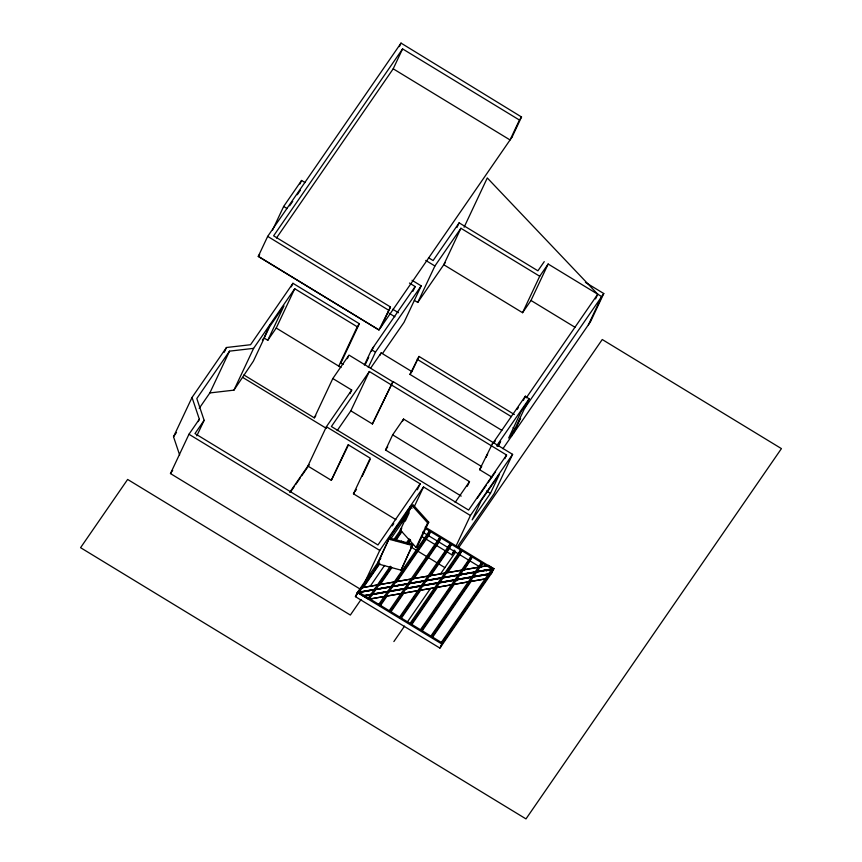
<?xml version="1.0" encoding="UTF-8"?>
<svg xmlns="http://www.w3.org/2000/svg" width="862" height="862" viewBox="0 0 862 862"><rect width="100%" height="100%" fill="white"/><g stroke="black" fill="none" stroke-linecap="round" stroke-linejoin="round"><path stroke-width="1.29" d="M377.61 563.813L389.398 538.007L412.823 544.353L401.045 570.159L377.61 563.813L377.825 562.584L389.398 538.007L413.006 504.701L428.737 522.2L417.176 546.777L416.066 547.467L400.334 529.968L411.896 505.391L427.627 522.889L416.066 547.467M401.045 570.159L412.823 544.353M512.157 136.907L521.532 116.984L401.024 43.1L267.683 236.382L258.309 256.305L378.978 329.963L512.405 136.562M179.619 454.91L173.521 436.765L192.032 397.447L226.48 347.505L250.562 344.725L292.94 283.296L359.357 323.735L340.856 363.053L343.151 364.454M272.564 230.014L283.652 206.46L301.581 180.46L305.008 182.55M299.911 183.994L301.581 180.46M224.239 352.278L226.48 347.505M360.1 589.048L170.471 473.572L188.972 434.254L199.348 419.212L192.032 397.447M199.208 408.362L209.854 392.932L229.518 351.146L253.6 348.356L294.739 288.727L357.245 326.795L338.744 366.113M198.217 421.604L199.348 419.212M196.827 435.838L204.132 420.322L196.816 398.546L229.518 351.146M209.854 392.932L233.936 390.141L253.6 348.356M233.936 390.141L253.374 361.178L269.569 326.773L283.986 305.881L267.791 340.285L263.891 337.904L262.371 340.102M399.375 46.613L401.024 43.1M264.451 336.719L270.032 324.855M393.201 68.809L402.576 48.897L519.43 120.044L510.056 139.956L393.201 68.809L276.465 238.041M291.259 286.863L292.94 283.296M267.791 340.285L276.228 328.056L294.739 288.727M243.871 374.959L314.318 417.854L332.818 378.537L348.991 355.09L392.867 381.801L372.406 423.964L350.834 410.829L369.335 371.5L506.587 455.028L504.884 458.659M347.311 358.667L348.431 356.286M289.804 492.267L307.885 466.051L326.386 426.733L351.707 390.033L332.818 378.537M402.576 48.897L273.62 235.822L390.475 306.969L378.978 329.963L258.223 256.434L259.667 254.333M381.101 326.881L390.475 306.969M350.015 393.611L351.707 390.033M364.367 365.057L371.576 349.746L415.172 286.55L409.461 283.059M365.369 364.357L368.699 357.288M371.468 351.394L373.688 346.686M368.279 367.438L375.487 352.127L421.195 285.872L412.047 280.29M380.056 355.23L381.155 352.892L411.885 371.597L409.946 374.399L501.867 430.375M412.963 291.259L415.172 286.55M421.195 285.872L404.041 322.323L382.642 353.323M307.885 466.051L331.32 480.328L348.097 444.684L370.229 458.175L353.463 493.807L395.906 519.657M348.56 444.77L331.32 480.328M414.32 300.353L417.747 302.443L434.901 265.992L460.922 228.268L539.709 276.249L522.555 312.701L443.768 264.731L460.922 228.268M456.914 227.546L459.123 222.838L537.91 270.808L544.245 261.639M464.09 227.245L487.289 177.949L597.754 294.222L595.545 298.931M372.406 423.964L392.867 381.801M409.946 374.399L419.007 356.437L514.388 414.514M362.18 476.352L370.11 459.489M411.885 371.597L416.82 361.103M417.919 358.775L419.007 356.437M461.213 496.092L385.529 450.007L392.663 434.847L403.556 419.051L481.696 466.622L479.584 469.682L491.868 477.16M402.468 421.378L403.556 419.051M355.424 596.655L357.45 592.356L493.797 568.618L491.771 572.918L439.911 648.095L355.424 596.655L359.82 590.287M356.038 595.761L357.967 591.666L442.454 643.106L440.525 647.2M357.881 592.614L493.527 569.006L357.881 592.614L363.085 595.782L490.338 573.639L363.085 595.782M364.615 582.593L379.754 550.419L423.533 486.965L470.415 515.508L455.836 546.497M363.516 596.051L490.069 574.017L363.516 596.051L368.72 599.219L486.879 578.65L368.72 599.219M397.533 525.249L388.924 538.459M401.649 523.148L407.252 511.231M417.348 489.778L420.15 483.819L326.386 426.733M408.717 509.194L403.222 520.853L390.346 539.526M405.291 521.09L409.148 512.89M413.997 507.222L423.533 486.965M522.555 312.701L530.992 300.472L548.146 264.02L601.665 296.603L588.369 324.866M427.509 535.054L429.438 530.96L378.806 604.348M437.928 541.401L439.857 537.306L389.225 610.695M467.301 486.297L469.499 481.632L392.663 434.847M479.584 469.682L493.064 442.454L492.299 444.092M486.039 457.41L487.655 453.951M448.348 547.747L450.276 543.642L399.645 617.041M498.365 446.16L500.606 441.398L497.094 446.494M523.417 400.28L525.346 396.186L529.085 398.815L511.349 436.506M426.755 539.515L451.903 554.837L454.145 550.075M513.461 433.446L520.583 418.296L518.655 421.098M458.767 554.083L460.696 549.988L410.064 623.388M490.435 493.387L499.497 474.143L481.212 500.639L472.15 519.894L490.435 493.387L486.524 491.017M393.04 381.543L512.599 454.349L494.098 493.678L457.183 547.187M469.661 559.406L471.115 556.335L420.484 629.723M585.395 282.359L603.777 293.543L590.47 321.806L502.934 448.693M439.911 648.095L441.84 644L493.7 568.823L425.203 527.113M480.08 565.752L481.524 562.681L430.892 636.07M480.737 567.465L482.666 563.371L432.034 636.77M488.592 565.45L360.553 587.927L488.592 565.45L493.797 568.618M491.157 573.812L493.086 569.717L425.731 528.697M289.664 205.781L292.714 201.363M297.282 194.737L300.332 190.319M173.521 436.765L176.516 432.422M204.132 420.322L194.984 433.575L377.955 544.978L420.15 483.819M170.471 473.572L172.691 470.35M357.245 326.795L359.357 323.735M519.43 120.044L521.532 116.984M314.318 417.854L315.783 415.732M459.123 222.838L433.112 260.55L428.533 257.77M370.531 368.289L381.155 352.892M369.335 371.5L331.385 426.518L468.616 510.078L506.587 455.028M417.747 302.443L445.18 262.695M290.322 492.288L294.114 486.793M295.634 484.595L300.181 477.99M301.7 475.792L309.286 464.801M337.171 430.634L350.834 410.829M353.463 493.807L354.519 492.277M355.047 491.512L356.512 489.39M385.529 450.007L387.706 446.839M539.709 276.249L548.146 264.02M392.242 525.842L393.74 523.665M441.84 644L357.353 592.56L380.832 558.231M393.492 540.183L401.8 528.126M362.083 587L363.602 584.802M368.893 577.141L371.156 573.855M374.938 568.381L377.2 565.095M359.109 592.356L379.517 562.778M395.378 539.774L401.433 531.014M363.516 586.462L378.612 564.578M395.97 539.418L398.233 536.132M399.742 533.944L401.25 531.757M363.225 587.69L379.851 563.597M395.723 540.593L401.767 531.822M361.006 599.607L350.349 615.059L127.641 479.444L80.575 547.682L525.982 818.9L781.425 448.617L602.247 339.52L458.627 547.693M370.143 586.365L384.603 565.397M368.386 598.012L390.303 566.237M406.174 543.243L409.191 538.858M379.312 583.488L382.329 579.102M385.357 574.717L388.374 570.342M369.529 598.702L391.445 566.937M407.317 543.933L410.334 539.547M379.689 585.276L391.779 567.746M408.405 543.642L410.678 540.355M379.151 605.167L380.659 602.969M396.531 579.964L399.548 575.59M402.576 571.204L405.593 566.819M408.62 562.444L410.883 559.158M414.665 553.673L416.928 550.387M421.464 543.814L424.492 539.44M379.948 605.049L430.58 531.649L428.651 535.755L396.908 581.753M380.282 605.857L387.092 595.998M493.053 443.003L525.346 396.186M493.883 443.1L495.294 441.053M517.092 409.461L518.504 407.414M526.24 397.888L597.754 294.222M455.147 502.438L469.499 481.632M496.965 445.363L529.085 398.815M527.328 402.662L521.004 411.831L508.666 438.047L514.991 428.877L513.041 427.692M524.818 407.985L603.777 293.543M390.324 610.415L391.833 608.216M419.794 567.692L422.057 564.405M425.839 558.921L428.102 555.645M432.638 549.072L434.146 546.874M390.367 611.395L440.999 537.996L439.07 542.09L413.372 579.339M390.702 612.203L404.31 592.485M406.573 589.199L408.082 587M477.3 498.258L486.448 485.015M487.967 482.806L495.585 471.762M470.415 515.508L512.599 454.349M399.979 617.849L403.007 613.464M406.024 609.089L409.051 604.704M412.068 600.318L414.342 597.032M430.968 572.939L433.23 569.653M437.012 564.179L439.275 560.893M443.057 555.408L445.32 552.122M400.787 617.731L451.419 544.342L449.49 548.437L430.591 575.827M401.121 618.539L420.775 590.061M451.903 554.837L454.92 550.462M393.869 641.565L404.537 626.114M407.575 621.696L430.418 588.595M440.31 574.243L455.578 552.122M411.152 623.097L414.18 618.711M423.242 605.577L425.516 602.29M429.298 596.806L431.56 593.519M447.432 570.515L450.449 566.14M454.231 560.656L456.494 557.369M411.196 624.077L461.827 550.689L459.909 554.783L447.809 572.303M411.54 624.885L437.993 586.548M422.326 628.344L425.354 623.969M434.416 610.824L436.689 607.538M440.471 602.053L442.734 598.767M447.27 592.194L448.779 590.007M464.65 567.002L467.667 562.617M421.615 630.424L472.247 557.024L464.273 569.89M421.96 631.232L454.457 584.124M456.72 580.837L458.228 578.65M460.502 575.363L462.01 573.176M432.746 634.691L435.019 631.404M438.79 625.931L442.572 620.446M444.835 617.16L446.354 614.972M451.645 607.301L453.908 604.014M457.69 598.54L459.952 595.254M432.379 637.578L470.921 581.71M441.312 642.416L491.943 569.017M443.919 639.938L446.193 636.652M450.718 630.079L452.238 627.892M456.009 622.407L457.528 620.22M462.054 613.647L465.081 609.262M468.109 604.887L471.126 600.502M474.154 596.127L477.171 591.741M480.953 586.268L482.461 584.07M400.334 529.968L401.444 529.279M427.627 522.889L428.737 522.2M357.353 592.56L493.7 568.823M389.182 539.235L412.607 545.581M530.992 300.472L574.965 327.248M425.753 260.421L434.901 265.992M283.652 206.46L287.078 208.55M392.727 309.242L398.449 312.723M389.171 313.272L394.882 316.753M417.079 359.238L511.306 416.615M371.576 349.746L375.487 352.127M276.228 328.056L341.04 367.514M242.718 377.427L326.31 428.328M409.795 506.759L412.09 508.16M422.66 532.102L458.045 553.652M460.33 555.042L479.746 566.862M484.304 569.642L486.588 571.032M422.175 536.735L424.46 538.125M401.358 541.12L403.642 542.521M410.517 546.702L444.878 567.627M188.972 434.254L379.754 550.419M267.683 236.382L388.353 310.04"/></g></svg>
